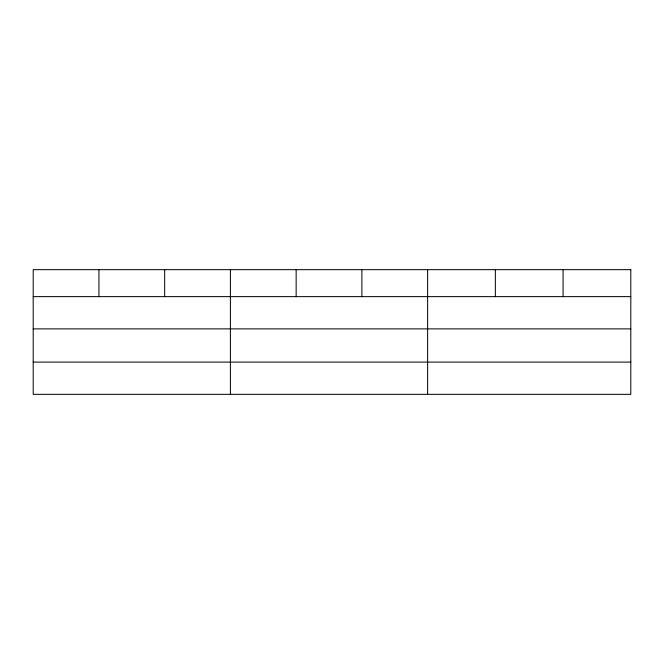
<?xml version="1.0" encoding="UTF-8"?>
<svg xmlns="http://www.w3.org/2000/svg" width="664" height="664" viewBox="0 0 664 664"><rect width="100%" height="100%" fill="white"/><g stroke="black" fill="none" stroke-linecap="round" stroke-linejoin="round"><path stroke-width="1" d="M33.2 296.634L630.8 296.634M33.2 328.879L630.8 328.879M33.2 362.096L630.8 362.096M563.072 269.659L563.072 296.634M495.344 269.659L495.344 296.634M427.616 269.659L427.616 394.341M361.88 269.659L361.88 296.634M296.144 269.659L296.144 296.634M230.408 269.659L230.408 394.341M164.672 269.659L164.672 296.634M98.936 269.659L98.936 296.634M630.8 269.659L33.2 269.659L33.2 394.341L630.8 394.341L630.8 269.659"/></g></svg>
